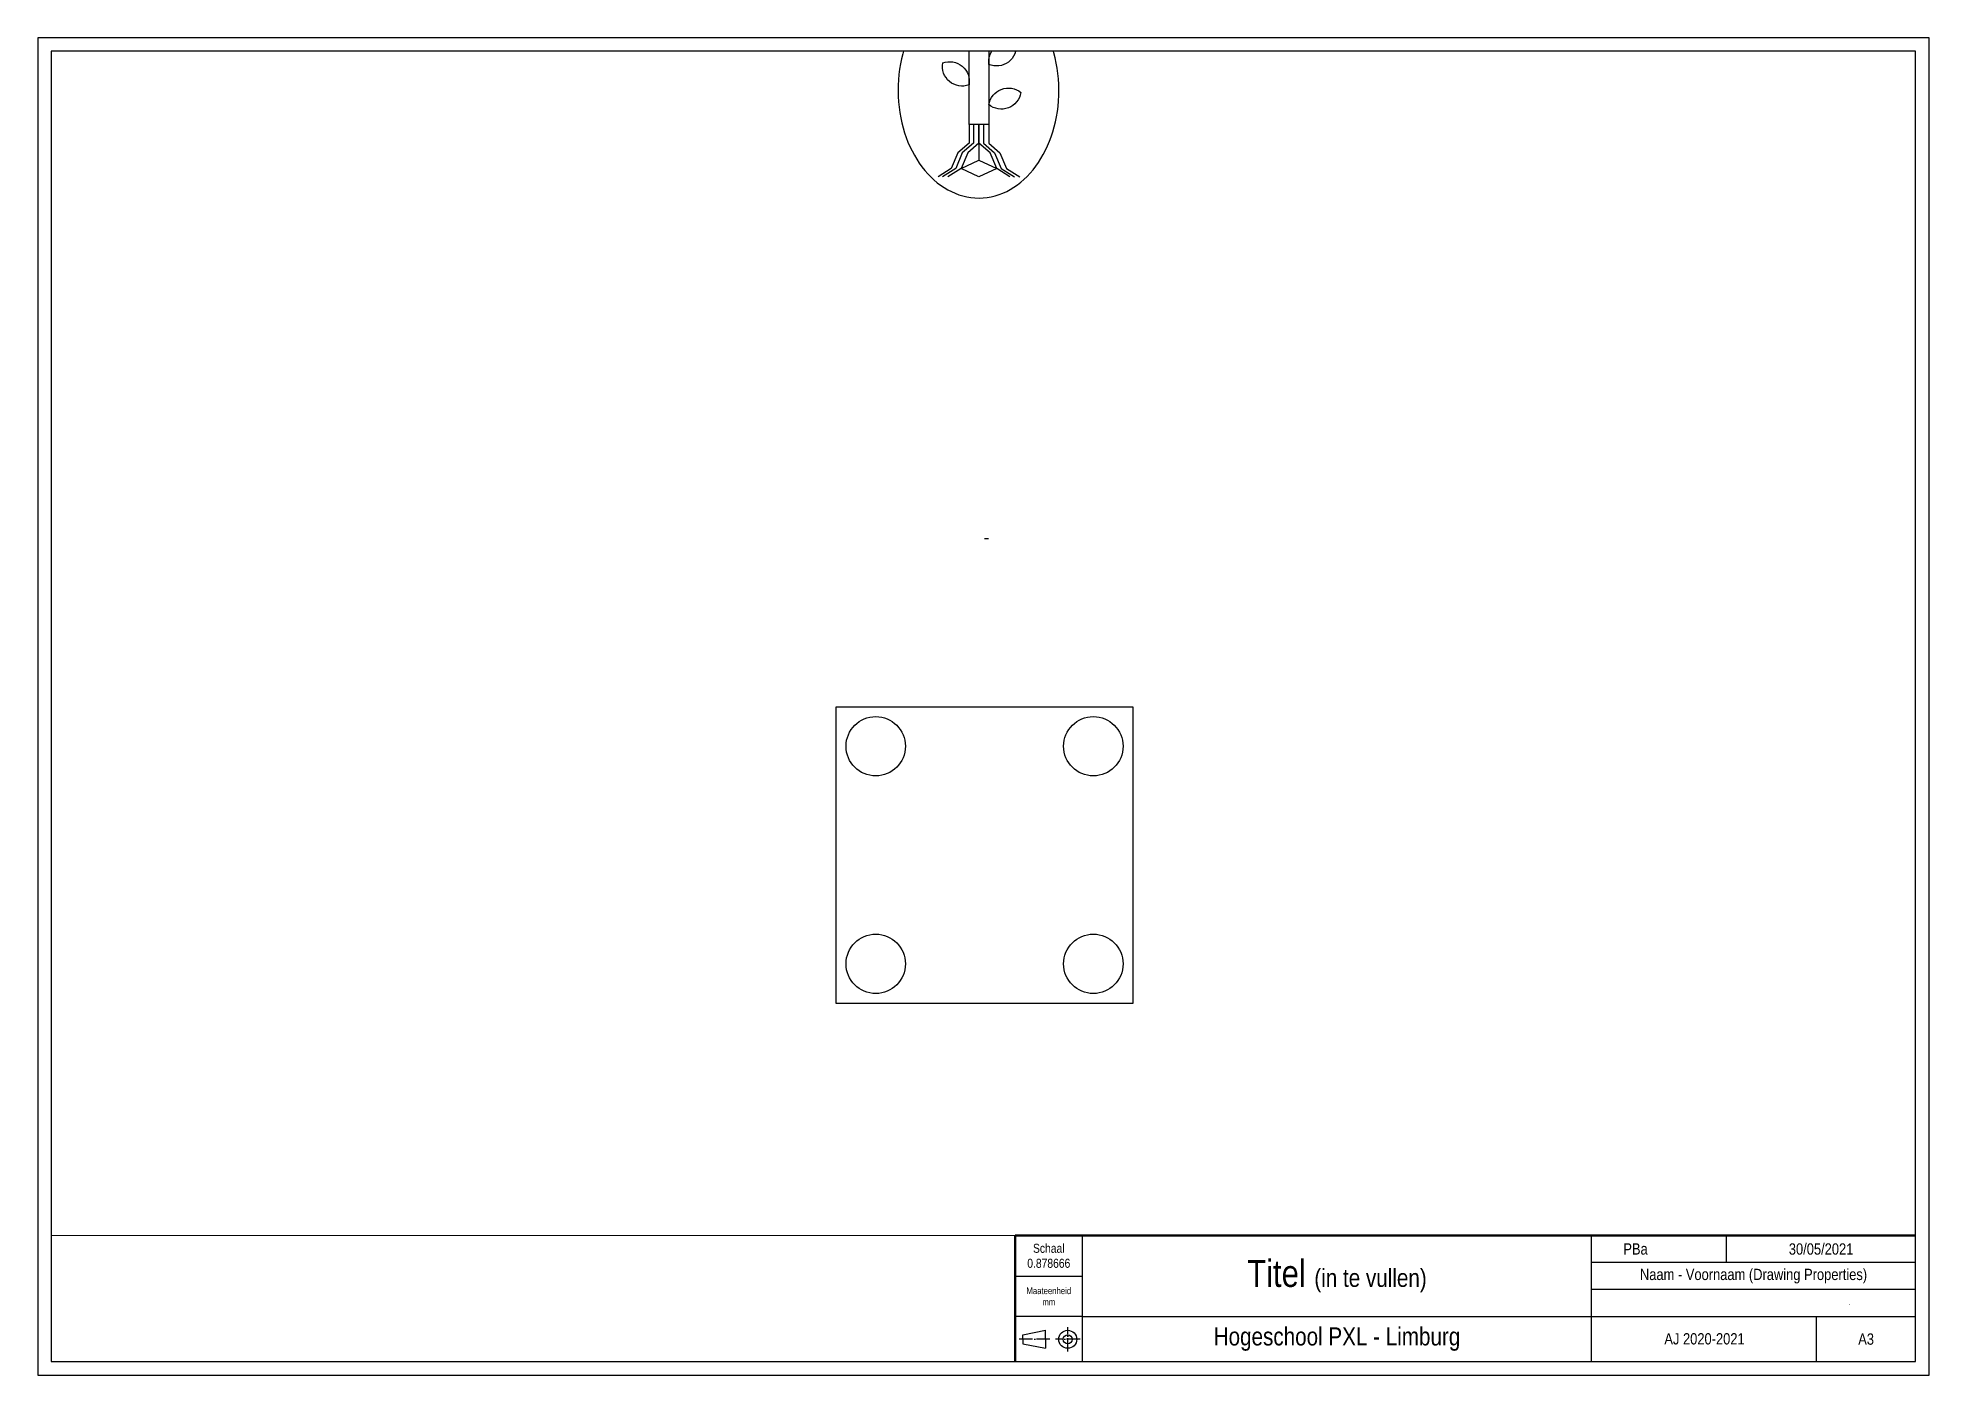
# Paper-space layout 'Landscape A3 (VP-DWGtoPDF)' of a CAD drawing. Header units: millimetres. Extents: x -44 to 376, y -34 to 263.
# The model-space entities are those that its viewports show. They can reach past a viewport. Long polylines and large blocks are cut down to what shows.
import ezdxf

# ---------------------------------------------------------------- set-up
doc = ezdxf.new("R2010")
doc.units = ezdxf.units.MM
doc.header["$LTSCALE"] = 0.5
doc.linetypes.add('ACAD_ISO04W100', pattern=[30, 24, -3, 0, -3])
doc.layers.get('0').update_dxf_attribs({"color": 250})
for name, color, linetype, plot in [('00 Niet printen', 212, 'Continuous', False), ('Uitgeverij', 7, 'Continuous', False), ('VP Hidden', 252, 'Continuous', False)]:
    doc.layers.add(name, color=color, linetype=linetype, plot=plot)
doc.layers.add('Kader', color=7, linetype='Continuous')
doc.styles.add('A3NCAD Technic', font='technic_.ttf')
doc.styles.get("Standard").update_dxf_attribs({"font": 'verdana.ttf'})
doc.styles.add('Technic', font='technic_.ttf')

# ---------------------------------------------------------------- blocks, each defined once
blk = doc.blocks.new('*U26')
at = {"linetype": 'Continuous', "insert": (0, 0), "char_height": 4, "attachment_point": 5, "style": 'Technic'}
blk.add_mtext_dynamic_manual_height_columns('Hogeschool PXL - Limburg', width=113, gutter_width=12.5, heights=[0], dxfattribs=at)
blk = doc.blocks.new('*U28')
at = {"linetype": 'Continuous', "insert": (-0.18, -0.05), "char_height": 2.5, "width": 49.5442, "attachment_point": 5, "style": 'Technic'}
blk.add_mtext('AJ 2020-2021', dxfattribs=at)
blk = doc.blocks.new('*U29')
at = {"lineweight": 30, "insert": (0, 0), "char_height": 2.5, "width": 72, "attachment_point": 5, "style": 'Technic'}
blk.add_mtext('Naam - Voornaam (Drawing Properties)', dxfattribs=at)
blk = doc.blocks.new('*U27')
at = {"linetype": 'Continuous', "insert": (-7.91, 0.01), "char_height": 2.5, "attachment_point": 4, "style": 'Technic'}
blk.add_mtext_dynamic_manual_height_columns('PBa ', width=11.7286, gutter_width=12.5, heights=[0], dxfattribs=at)
blk = doc.blocks.new('*U24')
at = {"linetype": 'Continuous', "insert": (0, 0), "char_height": 2.5, "attachment_point": 5, "style": 'Technic'}
blk.add_mtext_dynamic_manual_height_columns('30/05/2021', width=4.131, gutter_width=12.5, heights=[0], dxfattribs=at)
blk = doc.blocks.new('*U14')
at = {"color": 7, "linetype": 'Continuous', "insert": (20.28, 0.11), "char_height": 1, "attachment_point": 1, "style": 'Technic'}
blk.add_mtext_dynamic_manual_height_columns('.', width=33.7428, gutter_width=12.5, heights=[0], dxfattribs=at)
blk = doc.blocks.new('*U18')
at = {"layer": 'Kader', "lineweight": -3}
for p, q in [((-6.35, 0.98), (-1.35, 1.98)), ((-6.35, -0.02), (-6.35, 0.98)), ((-1.35, -0.02), (-1.35, 1.98)), ((-6.35, -0.02), (-6.35, -1.02)), ((-6.35, -1.02), (-1.35, -2.02)), ((-1.35, -0.02), (-1.35, -2.02))]:
    blk.add_line(p, q, dxfattribs=at)
at = {"layer": 'Kader', "linetype": 'ACAD_ISO04W100', "lineweight": -3, "ltscale": 0.25}
for p, q in [((3.61, -2.73), (3.61, 2.71)), ((-0.35, -0.02), (-7.39, -0.02)), ((6.33, -0.01), (0.89, -0.01))]:
    blk.add_line(p, q, dxfattribs=at)
at = {"layer": 'Kader', "lineweight": -3}
for radius in [2, 1]:
    blk.add_circle((3.61, -0.02), radius, dxfattribs=at)
blk = doc.blocks.new('*U31')
at = {"layer": 'Kader', "linetype": 'Continuous', "insert": (7.5, -4.5), "char_height": 1.5, "width": 15, "attachment_point": 5, "style": 'Technic'}
blk.add_mtext('Maateenheid\\Pmm', dxfattribs=at)

msp = doc.modelspace()

# ---------------------------------------------------------------- linework, layer by layer
at = {"linetype": 'Continuous'}
msp.add_line((208.85, 274.91, -23), (208.85, 270.66, -23), dxfattribs=at)
at = {"linetype": 'Continuous', "elevation": -23}
for points in [[(211.35, 279.68), (206.35, 279.68), (206.35, 299.68), (211.35, 299.66)], [(208.85, 266.41), (204.35, 268.57), (208.85, 270.66), (213.34, 268.57)]]:
    msp.add_lwpolyline(points, close=True, dxfattribs=at)
for points in [[(218.28, 300.05, -0.57735), (211.35, 294.86, -0.57735)], [(206.35, 289.68, -0.57735), (199.69, 295.23, -0.57735)], [(219.44, 287.75, -0.57735), (211.35, 284.68, -0.57735)]]:
    msp.add_lwpolyline(points, format="xyb", close=True, dxfattribs=at)
for points in [[(206.35, 279.68), (206.35, 274.91), (203.53, 272.54), (201.85, 268.57), (198.51, 266.41)], [(207.47, 279.68), (207.47, 274.91), (204.65, 272.54), (202.97, 268.57), (199.63, 266.41)], [(216.69, 266.41), (213.34, 268.57), (211.66, 272.54), (208.85, 274.91), (208.85, 279.68), (208.85, 274.91), (206.03, 272.54), (204.35, 268.57), (201.01, 266.41)], [(209.98, 279.68), (209.98, 274.91), (212.8, 272.54), (214.47, 268.57), (217.82, 266.41)], [(211.35, 279.68), (211.35, 274.91), (214.16, 272.54), (215.84, 268.57), (219.19, 266.41)]]:
    msp.add_lwpolyline(points, dxfattribs=at)
at = {"linetype": 'Continuous'}
msp.add_lwpolyline([(210.26, 175.02), (211.3, 175.02)], dxfattribs=at)
msp.add_lwpolyline([(172.76, 132.52), (247.76, 132.52), (247.76, 57.52), (172.76, 57.52)], close=True, dxfattribs=at)
for centre in [(182.76, 122.52), (237.76, 122.52), (182.76, 67.52), (237.76, 67.52)]:
    msp.add_circle(centre, 7.5, dxfattribs=at)
at = {"linetype": 'Continuous', "extrusion": (0, 0, -1)}
msp.add_ellipse((208.73, 288.28, -23), major_axis=(0.15, -27.2), ratio=0.747591, dxfattribs=at)

psp = doc.layouts.new('Landscape A3 (VP-DWGtoPDF)')

# ---------------------------------------------------------------- linework, layer by layer
at = {"layer": '00 Niet printen', "linetype": 'Continuous'}
psp.add_lwpolyline([(-44.44, -33.54), (375.56, -33.54), (375.56, 263.46), (-44.44, 263.46)], close=True, dxfattribs=at)
at = {"layer": 'Kader', "lineweight": 50}
for p, q in [((372.56, -2.54), (172.56, -2.54)), ((172.56, -2.54), (172.56, -30.54))]:
    psp.add_line(p, q, dxfattribs=at)
at = {"layer": 'Kader', "lineweight": 30}
for p, q in [((187.56, -30.54), (187.56, -2.54)), ((300.56, -30.54), (300.56, -2.54)), ((330.56, -8.54), (330.56, -2.54)), ((372.56, -30.54), (372.56, -2.54)), ((372.56, -8.54), (300.56, -8.54)), ((372.56, -14.54), (300.56, -14.54)), ((187.56, -20.54), (372.56, -20.54)), ((350.56, -30.54), (350.56, -20.54))]:
    psp.add_line(p, q, dxfattribs=at)
at = {"layer": 'Kader', "linetype": 'Continuous', "lineweight": 30}
for p, q in [((172.56, -11.54), (187.56, -11.54)), ((187.56, -20.54), (172.56, -20.54))]:
    psp.add_line(p, q, dxfattribs=at)
at = {"layer": 'Kader', "linetype": 'Continuous'}
psp.add_lwpolyline([(-41.44, -30.54), (372.56, -30.54), (372.56, 260.46), (-41.44, 260.46)], close=True, dxfattribs=at)

# ---------------------------------------------------------------- block references
at = {"linetype": 'Continuous'}
psp.add_blockref('*U31', (172.56, -11.54), dxfattribs=at)
at = {"layer": 'Kader', "linetype": 'Continuous'}
for name, p in [('*U24', (351.56, -5.54)), ('*U27', (315.56, -5.54)), ('*U29', (336.56, -11.54)), ('*U26', (244.06, -25.54)), ('*U28', (325.85, -25.43))]:
    psp.add_blockref(name, p, dxfattribs=at)
at = {"layer": 'Kader', "linetype": 'Continuous', "lineweight": -3}
psp.add_blockref('*U18', (180.67, -25.56), dxfattribs=at)
at = {"layer": 'Uitgeverij', "linetype": 'Continuous'}
psp.add_blockref('*U14', (337.43, -17.04), dxfattribs=at)

# ---------------------------------------------------------------- texts
at = {"linetype": 'Continuous', "insert": (180.06, -7.04), "char_height": 2, "attachment_point": 5, "style": 'A3NCAD Technic'}
psp.add_mtext_dynamic_manual_height_columns('Schaal\\P0.878666', width=15, gutter_width=12.5, heights=[0], dxfattribs=at)
at = {"layer": 'Kader', "insert": (244.06, -11.54), "char_height": 6, "width": 113, "attachment_point": 5}
psp.add_mtext('{\\fTechnic|b0|i0|c2|p2;Titel \\H0.66667x;(in te vullen)}', dxfattribs=at)
at = {"layer": 'Kader', "lineweight": 30, "insert": (361.56, -25.54), "char_height": 2.5, "width": 22, "attachment_point": 5}
psp.add_mtext('{\\fTechnic|b0|i0|c2|p2;A3}', dxfattribs=at)

# ---------------------------------------------------------------- viewports
at = {"layer": 'VP Hidden', "linetype": 'Continuous'}
psp.add_viewport(center=(165.56, 128.96), size=(414, 263), view_center_point=(210, 148.5), view_height=299.3173, dxfattribs=at)

doc.saveas('drawing.dxf')
